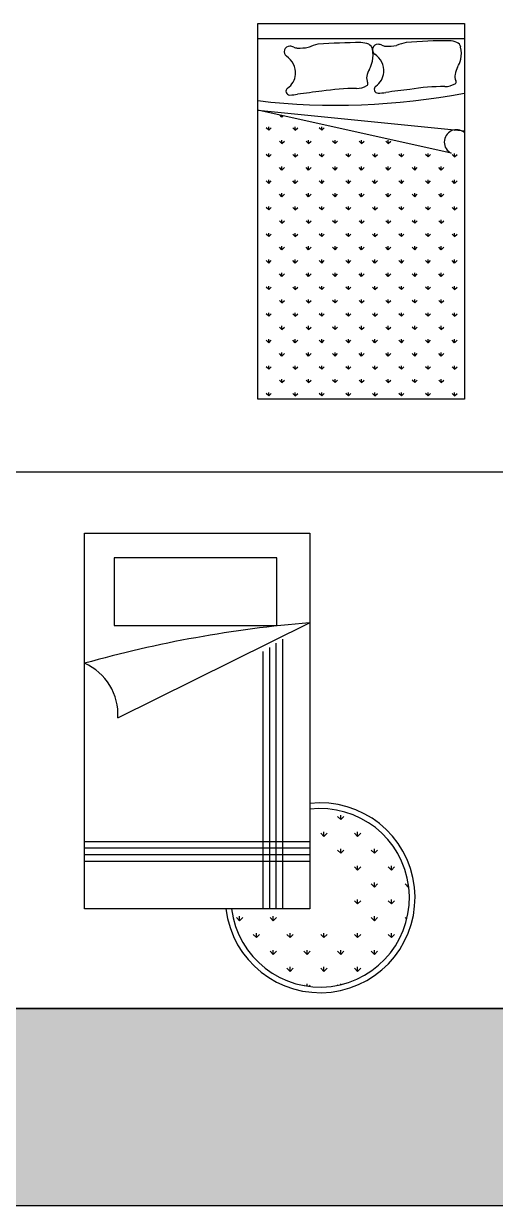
# Model space of a CAD drawing. Header units: millimetres. Extents: x 1787 to 68324, y 1435 to 30835.
# Drawn here: x 26037 to 28550, y 1435 to 7727 of the extents above; entities that cross this region are included whole.
import ezdxf

# ---------------------------------------------------------------- set-up
doc = ezdxf.new("R2010")
doc.units = ezdxf.units.MM
doc.layers.add('www.cad-blocks.net', color=7, linetype='Continuous')

# ---------------------------------------------------------------- blocks, each defined once
blk = doc.blocks.new('A$C428D3FEE')
for p, q in [((0, 0.4427), (0, 2.4427)), ((0, 2.4427), (1.2, 2.4427)), ((1.2, 2.4427), (1.2, 0.4427)), ((1.2, 2.4427), (1.2, 1.8427)), ((0.1576, 2.3113), (0.1576, 1.9522)), ((1.0241, 2.3113), (0.1576, 2.3113)), ((1.0241, 1.9522), (1.0241, 2.3113)), ((0.1576, 1.9522), (1.0241, 1.9522)), ((0.1781, 1.4598), (1.1985, 1.9659)), ((0.9867, 0.4427), (0.9867, 1.8353)), ((1.0217, 0.4427), (1.0217, 1.8569)), ((1.0567, 0.4427), (1.0567, 1.8785)), ((0.9517, 0.4427), (0.9517, 1.8137)), ((1.2, 0.9329), (1.2024, 0.9353)), ((1.3652, 0.9185), (1.3483, 0.9353)), ((1.3652, 0.9185), (1.3652, 0.9423)), ((1.382, 0.9353), (1.3652, 0.9185)), ((1.2754, 0.8287), (1.2585, 0.8455)), ((1.2753, 0.8287), (1.2753, 0.8525)), ((1.2922, 0.8455), (1.2754, 0.8287)), ((1.4381, 0.8455), (1.455, 0.8287)), ((1.455, 0.8287), (1.455, 0.8525)), ((1.455, 0.8287), (1.4718, 0.8455)), ((0, 0.8021), (1.2, 0.8021)), ((0, 0.7671), (1.2, 0.7671)), ((1.2, 0.7533), (1.2024, 0.7557)), ((1.3652, 0.7389), (1.3483, 0.7557)), ((1.3652, 0.7389), (1.3652, 0.7627)), ((1.382, 0.7557), (1.3652, 0.7389)), ((1.5448, 0.7389), (1.5279, 0.7557)), ((1.5448, 0.7389), (1.5448, 0.7627)), ((1.5616, 0.7557), (1.5448, 0.7389)), ((0, 0.7321), (1.2, 0.7321)), ((0, 0.6971), (1.2, 0.6971)), ((1.4381, 0.6659), (1.455, 0.6491)), ((1.455, 0.6491), (1.455, 0.6729)), ((1.455, 0.6491), (1.4718, 0.6659)), ((1.6346, 0.6491), (1.6177, 0.6659)), ((1.6346, 0.6491), (1.6346, 0.6729)), ((1.6514, 0.6659), (1.6346, 0.6491)), ((1.5448, 0.5593), (1.5279, 0.5761)), ((1.5448, 0.5593), (1.5448, 0.5831)), ((1.5616, 0.5761), (1.5448, 0.5593)), ((1.7244, 0.5593), (1.7075, 0.5761)), ((1.7244, 0.5593), (1.7244, 0.5796)), ((1.7269, 0.5619), (1.7244, 0.5593)), ((1.2, 0.4427), (0, 0.4427)), ((1.4381, 0.4863), (1.455, 0.4695)), ((1.455, 0.4695), (1.455, 0.4933)), ((1.455, 0.4695), (1.4718, 0.4863)), ((1.6346, 0.4695), (1.6177, 0.4863)), ((1.6346, 0.4695), (1.6346, 0.4933)), ((1.6514, 0.4863), (1.6346, 0.4695)), ((0.8263, 0.3797), (0.8095, 0.3965)), ((0.8263, 0.3797), (0.8263, 0.4035)), ((0.8432, 0.3965), (0.8263, 0.3797)), ((1.0059, 0.3797), (0.9891, 0.3965)), ((1.0059, 0.3797), (1.0059, 0.4035)), ((1.0228, 0.3965), (1.0059, 0.3797)), ((1.5448, 0.3797), (1.5279, 0.3965)), ((1.5448, 0.3797), (1.5448, 0.4035)), ((1.5616, 0.3965), (1.5448, 0.3797)), ((1.7167, 0.3874), (1.7075, 0.3965)), ((0.9161, 0.2899), (0.8993, 0.3067)), ((0.9161, 0.2899), (0.9161, 0.3137)), ((0.933, 0.3067), (0.9161, 0.2899)), ((1.0958, 0.2899), (1.0789, 0.3067)), ((1.0957, 0.2899), (1.0957, 0.3137)), ((1.1126, 0.3067), (1.0958, 0.2899)), ((1.2754, 0.2899), (1.2585, 0.3067)), ((1.2753, 0.2899), (1.2753, 0.3137)), ((1.2922, 0.3067), (1.2754, 0.2899)), ((1.4381, 0.3067), (1.455, 0.2899)), ((1.455, 0.2899), (1.455, 0.3137)), ((1.455, 0.2899), (1.4718, 0.3067)), ((1.6346, 0.2899), (1.6177, 0.3067)), ((1.6346, 0.2899), (1.6346, 0.3137)), ((1.6514, 0.3067), (1.6346, 0.2899)), ((1.0059, 0.2001), (0.9891, 0.2169)), ((1.0059, 0.2001), (1.0059, 0.2239)), ((1.0228, 0.2169), (1.0059, 0.2001)), ((1.1856, 0.2001), (1.1687, 0.2169)), ((1.1855, 0.2001), (1.1855, 0.2239)), ((1.2024, 0.2169), (1.1856, 0.2001)), ((1.3652, 0.2001), (1.3483, 0.2169)), ((1.3652, 0.2001), (1.3652, 0.2239)), ((1.382, 0.2169), (1.3652, 0.2001)), ((1.5448, 0.2001), (1.5279, 0.2169)), ((1.5448, 0.2001), (1.5448, 0.2239)), ((1.5616, 0.2169), (1.5448, 0.2001)), ((1.0958, 0.1103), (1.0789, 0.1271)), ((1.0957, 0.1103), (1.0957, 0.1341)), ((1.1126, 0.1271), (1.0958, 0.1103)), ((1.2754, 0.1103), (1.2585, 0.1271)), ((1.2753, 0.1103), (1.2753, 0.1341)), ((1.2922, 0.1271), (1.2754, 0.1103)), ((1.4381, 0.1271), (1.455, 0.1103)), ((1.455, 0.1103), (1.455, 0.1341)), ((1.455, 0.1103), (1.4718, 0.1271)), ((1.172, 0.034), (1.1687, 0.0373)), ((1.1855, 0.0318), (1.1855, 0.0443)), ((1.1955, 0.0304), (1.2024, 0.0373)), ((1.3496, 0.0361), (1.3483, 0.0373)), ((1.3652, 0.0395), (1.3652, 0.0443))]:
    blk.add_line(p, q)
for centre, radius, start, end in [((1.7165, -4.3539), 6.341, 94.68621, 105.70277), ((-0.1173, 1.4788), 0.296, 356.30311, 66.58475), ((1.2554, 0.502), 0.5053, 186.74339, 96.29294), ((1.2554, 0.502), 0.4753, 187.17115, 96.69187)]:
    blk.add_arc(centre, radius, start, end)
blk = doc.blocks.new('A$C27B45443')
for p, q in [((0, 2), (1.1, 2)), ((0, 0), (0, 2)), ((1.1, 2), (1.1, 0)), ((0, 1.92), (1.1, 1.92)), ((0, 1.54), (1.1, 1.43)), ((1.03, 1.31), (0, 1.54)), ((0, 1.5158), (0.0002, 1.516)), ((0.1283, 1.5028), (0.1173, 1.5138)), ((0.1283, 1.5028), (0.1283, 1.5113)), ((0.0576, 1.4321), (0.0576, 1.4508)), ((0.1283, 1.5028), (0.1353, 1.5098)), ((0.199, 1.4321), (0.199, 1.4508)), ((0.3405, 1.4321), (0.3405, 1.4508)), ((0.0576, 1.4321), (0.0444, 1.4453)), ((0.0576, 1.4321), (0.0709, 1.4453)), ((0.199, 1.4321), (0.1858, 1.4453)), ((0.199, 1.4321), (0.2123, 1.4453)), ((0.3405, 1.4321), (0.3272, 1.4453)), ((0.3405, 1.4321), (0.3537, 1.4453)), ((1.0476, 1.4321), (1.0457, 1.4339)), ((1.0476, 1.4321), (1.0501, 1.4346)), ((1.0476, 1.4321), (1.0476, 1.4342)), ((0, 1.3744), (0.0002, 1.3746)), ((0.1283, 1.3613), (0.1151, 1.3746)), ((0.1283, 1.3613), (0.1283, 1.3801)), ((0.1283, 1.3613), (0.1416, 1.3746)), ((0.2698, 1.3613), (0.2565, 1.3746)), ((0.2698, 1.3613), (0.2698, 1.3801)), ((0.2698, 1.3613), (0.283, 1.3746)), ((0.4112, 1.3613), (0.3979, 1.3746)), ((0.4112, 1.3613), (0.4112, 1.3801)), ((0.4112, 1.3613), (0.4244, 1.3746)), ((0.5526, 1.3613), (0.5393, 1.3746)), ((0.5526, 1.3613), (0.5526, 1.3801)), ((0.5526, 1.3613), (0.5659, 1.3746)), ((0.694, 1.3613), (0.6808, 1.3746)), ((0.694, 1.3613), (0.694, 1.3801)), ((0.694, 1.3613), (0.7073, 1.3746)), ((0.0576, 1.2906), (0.0444, 1.3039)), ((0.0576, 1.2906), (0.0576, 1.3094)), ((0.0576, 1.2906), (0.0709, 1.3039)), ((0.199, 1.2906), (0.1858, 1.3039)), ((0.199, 1.2906), (0.199, 1.3094)), ((0.199, 1.2906), (0.2123, 1.3039)), ((0.3405, 1.2906), (0.3272, 1.3039)), ((0.3405, 1.2906), (0.3405, 1.3094)), ((0.3405, 1.2906), (0.3537, 1.3039)), ((0.4819, 1.2906), (0.4686, 1.3039)), ((0.4819, 1.2906), (0.4819, 1.3094)), ((0.4819, 1.2906), (0.4951, 1.3039)), ((0.6233, 1.2906), (0.6101, 1.3039)), ((0.6233, 1.2906), (0.6233, 1.3094)), ((0.6233, 1.2906), (0.6366, 1.3039)), ((0.7647, 1.2906), (0.7515, 1.3039)), ((0.7647, 1.2906), (0.7647, 1.3094)), ((0.7647, 1.2906), (0.778, 1.3039)), ((0.9062, 1.2906), (0.8929, 1.3039)), ((0.9062, 1.2906), (0.9062, 1.3094)), ((0.9062, 1.2906), (0.9194, 1.3039)), ((1.0476, 1.2906), (1.0343, 1.3039)), ((1.0476, 1.2906), (1.0476, 1.3094)), ((1.0476, 1.2906), (1.0608, 1.3039)), ((0, 1.233), (0.0002, 1.2332)), ((0.1283, 1.2199), (0.1151, 1.2332)), ((0.1283, 1.2199), (0.1283, 1.2387)), ((0.1283, 1.2199), (0.1416, 1.2332)), ((0.2698, 1.2199), (0.2565, 1.2332)), ((0.2698, 1.2199), (0.2698, 1.2387)), ((0.2698, 1.2199), (0.283, 1.2332)), ((0.4112, 1.2199), (0.3979, 1.2332)), ((0.4112, 1.2199), (0.4112, 1.2387)), ((0.4112, 1.2199), (0.4244, 1.2332)), ((0.5526, 1.2199), (0.5393, 1.2332)), ((0.5526, 1.2199), (0.5526, 1.2387)), ((0.5526, 1.2199), (0.5659, 1.2332)), ((0.694, 1.2199), (0.6808, 1.2332)), ((0.694, 1.2199), (0.694, 1.2387)), ((0.694, 1.2199), (0.7073, 1.2332)), ((0.8354, 1.2199), (0.8222, 1.2332)), ((0.8354, 1.2199), (0.8354, 1.2387)), ((0.8354, 1.2199), (0.8487, 1.2332)), ((0.9769, 1.2199), (0.9636, 1.2332)), ((0.9769, 1.2199), (0.9769, 1.2387)), ((0.9769, 1.2199), (0.9901, 1.2332)), ((0.0576, 1.1492), (0.0444, 1.1625)), ((0.0576, 1.1492), (0.0576, 1.168)), ((0.0576, 1.1492), (0.0709, 1.1625)), ((0.199, 1.1492), (0.1858, 1.1625)), ((0.199, 1.1492), (0.199, 1.168)), ((0.199, 1.1492), (0.2123, 1.1625)), ((0.3405, 1.1492), (0.3272, 1.1625)), ((0.3405, 1.1492), (0.3405, 1.168)), ((0.3405, 1.1492), (0.3537, 1.1625)), ((0.4819, 1.1492), (0.4686, 1.1625)), ((0.4819, 1.1492), (0.4819, 1.168)), ((0.4819, 1.1492), (0.4951, 1.1625)), ((0.6233, 1.1492), (0.6101, 1.1625)), ((0.6233, 1.1492), (0.6233, 1.168)), ((0.6233, 1.1492), (0.6366, 1.1625)), ((0.7647, 1.1492), (0.7515, 1.1625)), ((0.7647, 1.1492), (0.7647, 1.168)), ((0.7647, 1.1492), (0.778, 1.1625)), ((0.9062, 1.1492), (0.8929, 1.1625)), ((0.9062, 1.1492), (0.9062, 1.168)), ((0.9062, 1.1492), (0.9194, 1.1625)), ((1.0476, 1.1492), (1.0343, 1.1625)), ((1.0476, 1.1492), (1.0476, 1.168)), ((1.0476, 1.1492), (1.0608, 1.1625)), ((0, 1.0916), (0.0002, 1.0918)), ((0.1283, 1.0785), (0.1151, 1.0918)), ((0.1283, 1.0785), (0.1283, 1.0972)), ((0.1283, 1.0785), (0.1416, 1.0918)), ((0.2698, 1.0785), (0.2565, 1.0918)), ((0.2698, 1.0785), (0.2698, 1.0972)), ((0.2698, 1.0785), (0.283, 1.0918)), ((0.4112, 1.0785), (0.3979, 1.0918)), ((0.4112, 1.0785), (0.4112, 1.0972)), ((0.4112, 1.0785), (0.4244, 1.0918)), ((0.5526, 1.0785), (0.5393, 1.0918)), ((0.5526, 1.0785), (0.5526, 1.0972)), ((0.5526, 1.0785), (0.5659, 1.0918)), ((0.694, 1.0785), (0.6808, 1.0918)), ((0.694, 1.0785), (0.694, 1.0972)), ((0.694, 1.0785), (0.7073, 1.0918)), ((0.8354, 1.0785), (0.8222, 1.0918)), ((0.8354, 1.0785), (0.8354, 1.0972)), ((0.8354, 1.0785), (0.8487, 1.0918)), ((0.9769, 1.0785), (0.9636, 1.0918)), ((0.9769, 1.0785), (0.9769, 1.0972)), ((0.9769, 1.0785), (0.9901, 1.0918)), ((0.0576, 1.0078), (0.0444, 1.021)), ((0.0576, 1.0078), (0.0576, 1.0265)), ((0.0576, 1.0078), (0.0709, 1.021)), ((0.199, 1.0078), (0.1858, 1.021)), ((0.199, 1.0078), (0.199, 1.0265)), ((0.199, 1.0078), (0.2123, 1.021)), ((0.3405, 1.0078), (0.3272, 1.021)), ((0.3405, 1.0078), (0.3405, 1.0265)), ((0.3405, 1.0078), (0.3537, 1.021)), ((0.4819, 1.0078), (0.4686, 1.021)), ((0.4819, 1.0078), (0.4819, 1.0265)), ((0.4819, 1.0078), (0.4951, 1.021)), ((0.6233, 1.0078), (0.6101, 1.021)), ((0.6233, 1.0078), (0.6233, 1.0265)), ((0.6233, 1.0078), (0.6366, 1.021)), ((0.7647, 1.0078), (0.7515, 1.021)), ((0.7647, 1.0078), (0.7647, 1.0265)), ((0.7647, 1.0078), (0.778, 1.021)), ((0.9062, 1.0078), (0.8929, 1.021)), ((0.9062, 1.0078), (0.9062, 1.0265)), ((0.9062, 1.0078), (0.9194, 1.021)), ((1.0476, 1.0078), (1.0343, 1.021)), ((1.0476, 1.0078), (1.0476, 1.0265)), ((1.0476, 1.0078), (1.0608, 1.021)), ((0, 0.9502), (0.0002, 0.9503)), ((0.1283, 0.9371), (0.1151, 0.9503)), ((0.1283, 0.9371), (0.1283, 0.9558)), ((0.1283, 0.9371), (0.1416, 0.9503)), ((0.2698, 0.9371), (0.2565, 0.9503)), ((0.2698, 0.9371), (0.2698, 0.9558)), ((0.2698, 0.9371), (0.283, 0.9503)), ((0.4112, 0.9371), (0.3979, 0.9503)), ((0.4112, 0.9371), (0.4112, 0.9558)), ((0.4112, 0.9371), (0.4244, 0.9503)), ((0.5526, 0.9371), (0.5393, 0.9503)), ((0.5526, 0.9371), (0.5526, 0.9558)), ((0.5526, 0.9371), (0.5659, 0.9503)), ((0.694, 0.9371), (0.6808, 0.9503)), ((0.694, 0.9371), (0.694, 0.9558)), ((0.694, 0.9371), (0.7073, 0.9503)), ((0.8354, 0.9371), (0.8222, 0.9503)), ((0.8354, 0.9371), (0.8354, 0.9558)), ((0.8354, 0.9371), (0.8487, 0.9503)), ((0.9769, 0.9371), (0.9636, 0.9503)), ((0.9769, 0.9371), (0.9769, 0.9558)), ((0.9769, 0.9371), (0.9901, 0.9503)), ((0.0576, 0.8664), (0.0576, 0.8851)), ((0.199, 0.8664), (0.199, 0.8851)), ((0.3405, 0.8664), (0.3405, 0.8851)), ((0.4819, 0.8664), (0.4819, 0.8851)), ((0.6233, 0.8664), (0.6233, 0.8851)), ((0.7647, 0.8664), (0.7647, 0.8851)), ((0.9062, 0.8664), (0.9062, 0.8851)), ((1.0476, 0.8664), (1.0476, 0.8851)), ((0.0576, 0.8664), (0.0444, 0.8796)), ((0.0576, 0.8664), (0.0709, 0.8796)), ((0.199, 0.8664), (0.1858, 0.8796)), ((0.199, 0.8664), (0.2123, 0.8796)), ((0.3405, 0.8664), (0.3272, 0.8796)), ((0.3405, 0.8664), (0.3537, 0.8796)), ((0.4819, 0.8664), (0.4686, 0.8796)), ((0.4819, 0.8664), (0.4951, 0.8796)), ((0.6233, 0.8664), (0.6101, 0.8796)), ((0.6233, 0.8664), (0.6366, 0.8796)), ((0.7647, 0.8664), (0.7515, 0.8796)), ((0.7647, 0.8664), (0.778, 0.8796)), ((0.9062, 0.8664), (0.8929, 0.8796)), ((0.9062, 0.8664), (0.9194, 0.8796)), ((1.0476, 0.8664), (1.0343, 0.8796)), ((1.0476, 0.8664), (1.0608, 0.8796)), ((0, 0.8087), (0.0002, 0.8089)), ((0.1283, 0.7957), (0.1151, 0.8089)), ((0.1283, 0.7957), (0.1283, 0.8144)), ((0.1283, 0.7957), (0.1416, 0.8089)), ((0.2698, 0.7957), (0.2565, 0.8089)), ((0.2698, 0.7957), (0.2698, 0.8144)), ((0.2698, 0.7957), (0.283, 0.8089)), ((0.4112, 0.7957), (0.3979, 0.8089)), ((0.4112, 0.7957), (0.4112, 0.8144)), ((0.4112, 0.7957), (0.4244, 0.8089)), ((0.5526, 0.7957), (0.5393, 0.8089)), ((0.5526, 0.7957), (0.5526, 0.8144)), ((0.5526, 0.7957), (0.5659, 0.8089)), ((0.694, 0.7957), (0.6808, 0.8089)), ((0.694, 0.7957), (0.694, 0.8144)), ((0.694, 0.7957), (0.7073, 0.8089)), ((0.8354, 0.7957), (0.8222, 0.8089)), ((0.8354, 0.7957), (0.8354, 0.8144)), ((0.8354, 0.7957), (0.8487, 0.8089)), ((0.9769, 0.7957), (0.9636, 0.8089)), ((0.9769, 0.7957), (0.9769, 0.8144)), ((0.9769, 0.7957), (0.9901, 0.8089)), ((0.0576, 0.7249), (0.0444, 0.7382)), ((0.0576, 0.7249), (0.0576, 0.7437)), ((0.0576, 0.7249), (0.0709, 0.7382)), ((0.199, 0.7249), (0.1858, 0.7382)), ((0.199, 0.7249), (0.199, 0.7437)), ((0.199, 0.7249), (0.2123, 0.7382)), ((0.3405, 0.7249), (0.3272, 0.7382)), ((0.3405, 0.7249), (0.3405, 0.7437)), ((0.3405, 0.7249), (0.3537, 0.7382)), ((0.4819, 0.7249), (0.4686, 0.7382)), ((0.4819, 0.7249), (0.4819, 0.7437)), ((0.4819, 0.7249), (0.4951, 0.7382)), ((0.6233, 0.7249), (0.6101, 0.7382)), ((0.6233, 0.7249), (0.6233, 0.7437)), ((0.6233, 0.7249), (0.6366, 0.7382)), ((0.7647, 0.7249), (0.7515, 0.7382)), ((0.7647, 0.7249), (0.7647, 0.7437)), ((0.7647, 0.7249), (0.778, 0.7382)), ((0.9062, 0.7249), (0.8929, 0.7382)), ((0.9062, 0.7249), (0.9062, 0.7437)), ((0.9062, 0.7249), (0.9194, 0.7382)), ((1.0476, 0.7249), (1.0343, 0.7382)), ((1.0476, 0.7249), (1.0476, 0.7437)), ((1.0476, 0.7249), (1.0608, 0.7382)), ((0, 0.6673), (0.0002, 0.6675)), ((0.1283, 0.6542), (0.1151, 0.6675)), ((0.1283, 0.6542), (0.1283, 0.673)), ((0.1283, 0.6542), (0.1416, 0.6675)), ((0.2698, 0.6542), (0.2565, 0.6675)), ((0.2698, 0.6542), (0.2698, 0.673)), ((0.2698, 0.6542), (0.283, 0.6675)), ((0.4112, 0.6542), (0.3979, 0.6675)), ((0.4112, 0.6542), (0.4112, 0.673)), ((0.4112, 0.6542), (0.4244, 0.6675)), ((0.5526, 0.6542), (0.5393, 0.6675)), ((0.5526, 0.6542), (0.5526, 0.673)), ((0.5526, 0.6542), (0.5659, 0.6675)), ((0.694, 0.6542), (0.6808, 0.6675)), ((0.694, 0.6542), (0.694, 0.673)), ((0.694, 0.6542), (0.7073, 0.6675)), ((0.8354, 0.6542), (0.8222, 0.6675)), ((0.8354, 0.6542), (0.8354, 0.673)), ((0.8354, 0.6542), (0.8487, 0.6675)), ((0.9769, 0.6542), (0.9636, 0.6675)), ((0.9769, 0.6542), (0.9769, 0.673)), ((0.9769, 0.6542), (0.9901, 0.6675)), ((0.0576, 0.5835), (0.0444, 0.5968)), ((0.0576, 0.5835), (0.0576, 0.6023)), ((0.0576, 0.5835), (0.0709, 0.5968)), ((0.199, 0.5835), (0.1858, 0.5968)), ((0.199, 0.5835), (0.199, 0.6023)), ((0.199, 0.5835), (0.2123, 0.5968)), ((0.3405, 0.5835), (0.3272, 0.5968)), ((0.3405, 0.5835), (0.3405, 0.6023)), ((0.3405, 0.5835), (0.3537, 0.5968)), ((0.4819, 0.5835), (0.4686, 0.5968)), ((0.4819, 0.5835), (0.4819, 0.6023)), ((0.4819, 0.5835), (0.4951, 0.5968)), ((0.6233, 0.5835), (0.6101, 0.5968)), ((0.6233, 0.5835), (0.6233, 0.6023)), ((0.6233, 0.5835), (0.6366, 0.5968)), ((0.7647, 0.5835), (0.7515, 0.5968)), ((0.7647, 0.5835), (0.7647, 0.6023)), ((0.7647, 0.5835), (0.778, 0.5968)), ((0.9062, 0.5835), (0.8929, 0.5968)), ((0.9062, 0.5835), (0.9062, 0.6023)), ((0.9062, 0.5835), (0.9194, 0.5968)), ((1.0476, 0.5835), (1.0343, 0.5968)), ((1.0476, 0.5835), (1.0476, 0.6023)), ((1.0476, 0.5835), (1.0608, 0.5968)), ((0, 0.5259), (0.0002, 0.5261)), ((0.1283, 0.5128), (0.1151, 0.5261)), ((0.1283, 0.5128), (0.1283, 0.5316)), ((0.1283, 0.5128), (0.1416, 0.5261)), ((0.2698, 0.5128), (0.2565, 0.5261)), ((0.2698, 0.5128), (0.2698, 0.5316)), ((0.2698, 0.5128), (0.283, 0.5261)), ((0.4112, 0.5128), (0.3979, 0.5261)), ((0.4112, 0.5128), (0.4112, 0.5316)), ((0.4112, 0.5128), (0.4244, 0.5261)), ((0.5526, 0.5128), (0.5393, 0.5261)), ((0.5526, 0.5128), (0.5526, 0.5316)), ((0.5526, 0.5128), (0.5659, 0.5261)), ((0.694, 0.5128), (0.6808, 0.5261)), ((0.694, 0.5128), (0.694, 0.5316)), ((0.694, 0.5128), (0.7073, 0.5261)), ((0.8354, 0.5128), (0.8222, 0.5261)), ((0.8354, 0.5128), (0.8354, 0.5316)), ((0.8354, 0.5128), (0.8487, 0.5261)), ((0.9769, 0.5128), (0.9636, 0.5261)), ((0.9769, 0.5128), (0.9769, 0.5316)), ((0.9769, 0.5128), (0.9901, 0.5261)), ((0.0576, 0.4421), (0.0444, 0.4554)), ((0.0576, 0.4421), (0.0576, 0.4609)), ((0.0576, 0.4421), (0.0709, 0.4554)), ((0.199, 0.4421), (0.1858, 0.4554)), ((0.199, 0.4421), (0.199, 0.4609)), ((0.199, 0.4421), (0.2123, 0.4554)), ((0.3405, 0.4421), (0.3272, 0.4554)), ((0.3405, 0.4421), (0.3405, 0.4609)), ((0.3405, 0.4421), (0.3537, 0.4554)), ((0.4819, 0.4421), (0.4686, 0.4554)), ((0.4819, 0.4421), (0.4819, 0.4609)), ((0.4819, 0.4421), (0.4951, 0.4554)), ((0.6233, 0.4421), (0.6101, 0.4554)), ((0.6233, 0.4421), (0.6233, 0.4609)), ((0.6233, 0.4421), (0.6366, 0.4554)), ((0.7647, 0.4421), (0.7515, 0.4554)), ((0.7647, 0.4421), (0.7647, 0.4609)), ((0.7647, 0.4421), (0.778, 0.4554)), ((0.9062, 0.4421), (0.8929, 0.4554)), ((0.9062, 0.4421), (0.9062, 0.4609)), ((0.9062, 0.4421), (0.9194, 0.4554)), ((1.0476, 0.4421), (1.0343, 0.4554)), ((1.0476, 0.4421), (1.0476, 0.4609)), ((1.0476, 0.4421), (1.0608, 0.4554)), ((0, 0.3845), (0.0002, 0.3846)), ((0.1283, 0.3714), (0.1151, 0.3846)), ((0.1283, 0.3714), (0.1283, 0.3901)), ((0.1283, 0.3714), (0.1416, 0.3846)), ((0.2698, 0.3714), (0.2565, 0.3846)), ((0.2698, 0.3714), (0.2698, 0.3901)), ((0.2698, 0.3714), (0.283, 0.3846)), ((0.4112, 0.3714), (0.3979, 0.3846)), ((0.4112, 0.3714), (0.4112, 0.3901)), ((0.4112, 0.3714), (0.4244, 0.3846)), ((0.5526, 0.3714), (0.5393, 0.3846)), ((0.5526, 0.3714), (0.5526, 0.3901)), ((0.5526, 0.3714), (0.5659, 0.3846)), ((0.694, 0.3714), (0.6808, 0.3846)), ((0.694, 0.3714), (0.694, 0.3901)), ((0.694, 0.3714), (0.7073, 0.3846)), ((0.8354, 0.3714), (0.8222, 0.3846)), ((0.8354, 0.3714), (0.8354, 0.3901)), ((0.8354, 0.3714), (0.8487, 0.3846)), ((0.9769, 0.3714), (0.9636, 0.3846)), ((0.9769, 0.3714), (0.9769, 0.3901)), ((0.9769, 0.3714), (0.9901, 0.3846)), ((0.0576, 0.3007), (0.0576, 0.3194)), ((0.199, 0.3007), (0.199, 0.3194)), ((0.3405, 0.3007), (0.3405, 0.3194)), ((0.4819, 0.3007), (0.4819, 0.3194)), ((0.6233, 0.3007), (0.6233, 0.3194)), ((0.7647, 0.3007), (0.7647, 0.3194)), ((0.9062, 0.3007), (0.9062, 0.3194)), ((1.0476, 0.3007), (1.0476, 0.3194)), ((0.0576, 0.3007), (0.0444, 0.3139)), ((0.0576, 0.3007), (0.0709, 0.3139)), ((0.199, 0.3007), (0.1858, 0.3139)), ((0.199, 0.3007), (0.2123, 0.3139)), ((0.3405, 0.3007), (0.3272, 0.3139)), ((0.3405, 0.3007), (0.3537, 0.3139)), ((0.4819, 0.3007), (0.4686, 0.3139)), ((0.4819, 0.3007), (0.4951, 0.3139)), ((0.6233, 0.3007), (0.6101, 0.3139)), ((0.6233, 0.3007), (0.6366, 0.3139)), ((0.7647, 0.3007), (0.7515, 0.3139)), ((0.7647, 0.3007), (0.778, 0.3139)), ((0.9062, 0.3007), (0.8929, 0.3139)), ((0.9062, 0.3007), (0.9194, 0.3139)), ((1.0476, 0.3007), (1.0343, 0.3139)), ((1.0476, 0.3007), (1.0608, 0.3139)), ((0, 0.2431), (0.0002, 0.2432)), ((0.1283, 0.23), (0.1151, 0.2432)), ((0.1283, 0.23), (0.1283, 0.2487)), ((0.1283, 0.23), (0.1416, 0.2432)), ((0.2698, 0.23), (0.2565, 0.2432)), ((0.2698, 0.23), (0.2698, 0.2487)), ((0.2698, 0.23), (0.283, 0.2432)), ((0.4112, 0.23), (0.3979, 0.2432)), ((0.4112, 0.23), (0.4112, 0.2487)), ((0.4112, 0.23), (0.4244, 0.2432)), ((0.5526, 0.23), (0.5393, 0.2432)), ((0.5526, 0.23), (0.5526, 0.2487)), ((0.5526, 0.23), (0.5659, 0.2432)), ((0.694, 0.23), (0.6808, 0.2432)), ((0.694, 0.23), (0.694, 0.2487)), ((0.694, 0.23), (0.7073, 0.2432)), ((0.8354, 0.23), (0.8222, 0.2432)), ((0.8354, 0.23), (0.8354, 0.2487)), ((0.8354, 0.23), (0.8487, 0.2432)), ((0.9769, 0.23), (0.9636, 0.2432)), ((0.9769, 0.23), (0.9769, 0.2487)), ((0.9769, 0.23), (0.9901, 0.2432)), ((0.0576, 0.1593), (0.0444, 0.1725)), ((0.0576, 0.1593), (0.0576, 0.178)), ((0.0576, 0.1593), (0.0709, 0.1725)), ((0.199, 0.1593), (0.1858, 0.1725)), ((0.199, 0.1593), (0.199, 0.178)), ((0.199, 0.1593), (0.2123, 0.1725)), ((0.3405, 0.1593), (0.3272, 0.1725)), ((0.3405, 0.1593), (0.3405, 0.178)), ((0.3405, 0.1593), (0.3537, 0.1725)), ((0.4819, 0.1593), (0.4686, 0.1725)), ((0.4819, 0.1593), (0.4819, 0.178)), ((0.4819, 0.1593), (0.4951, 0.1725)), ((0.6233, 0.1593), (0.6101, 0.1725)), ((0.6233, 0.1593), (0.6233, 0.178)), ((0.6233, 0.1593), (0.6366, 0.1725)), ((0.7647, 0.1593), (0.7515, 0.1725)), ((0.7647, 0.1593), (0.7647, 0.178)), ((0.7647, 0.1593), (0.778, 0.1725)), ((0.9062, 0.1593), (0.8929, 0.1725)), ((0.9062, 0.1593), (0.9062, 0.178)), ((0.9062, 0.1593), (0.9194, 0.1725)), ((1.0476, 0.1593), (1.0343, 0.1725)), ((1.0476, 0.1593), (1.0476, 0.178)), ((1.0476, 0.1593), (1.0608, 0.1725)), ((0, 0.1016), (0.0002, 0.1018)), ((0.1283, 0.0885), (0.1151, 0.1018)), ((0.1283, 0.0885), (0.1283, 0.1073)), ((0.1283, 0.0885), (0.1416, 0.1018)), ((0.2698, 0.0885), (0.2565, 0.1018)), ((0.2698, 0.0885), (0.2698, 0.1073)), ((0.2698, 0.0885), (0.283, 0.1018)), ((0.4112, 0.0885), (0.3979, 0.1018)), ((0.4112, 0.0885), (0.4112, 0.1073)), ((0.4112, 0.0885), (0.4244, 0.1018)), ((0.5526, 0.0885), (0.5393, 0.1018)), ((0.5526, 0.0885), (0.5526, 0.1073)), ((0.5526, 0.0885), (0.5659, 0.1018)), ((0.694, 0.0885), (0.6808, 0.1018)), ((0.694, 0.0885), (0.694, 0.1073)), ((0.694, 0.0885), (0.7073, 0.1018)), ((0.8354, 0.0885), (0.8222, 0.1018)), ((0.8354, 0.0885), (0.8354, 0.1073)), ((0.8354, 0.0885), (0.8487, 0.1018)), ((0.9769, 0.0885), (0.9636, 0.1018)), ((0.9769, 0.0885), (0.9769, 0.1073)), ((0.9769, 0.0885), (0.9901, 0.1018)), ((0.0576, 0.0178), (0.0444, 0.0311)), ((0.0576, 0.0178), (0.0576, 0.0366)), ((0.0576, 0.0178), (0.0709, 0.0311)), ((0.199, 0.0178), (0.1858, 0.0311)), ((0.199, 0.0178), (0.199, 0.0366)), ((0.199, 0.0178), (0.2123, 0.0311)), ((0.3405, 0.0178), (0.3272, 0.0311)), ((0.3405, 0.0178), (0.3405, 0.0366)), ((0.3405, 0.0178), (0.3537, 0.0311)), ((0.4819, 0.0178), (0.4686, 0.0311)), ((0.4819, 0.0178), (0.4819, 0.0366)), ((0.4819, 0.0178), (0.4951, 0.0311)), ((0.6233, 0.0178), (0.6101, 0.0311)), ((0.6233, 0.0178), (0.6233, 0.0366)), ((0.6233, 0.0178), (0.6366, 0.0311)), ((0.7647, 0.0178), (0.7515, 0.0311)), ((0.7647, 0.0178), (0.7647, 0.0366)), ((0.7647, 0.0178), (0.778, 0.0311)), ((0.9062, 0.0178), (0.8929, 0.0311)), ((0.9062, 0.0178), (0.9062, 0.0366)), ((0.9062, 0.0178), (0.9194, 0.0311)), ((1.0476, 0.0178), (1.0343, 0.0311)), ((1.0476, 0.0178), (1.0476, 0.0366)), ((1.0476, 0.0178), (1.0608, 0.0311)), ((1.1, 0), (0, 0))]:
    blk.add_line(p, q)
for centre, radius, start, end in [((0.382, 1.6043), 0.2923, 102.23575, 112.8076), ((0.5491, -0.994), 2.8931, 90, 94.54158), ((0.5491, 1.8024), 0.0967, 64.96616, 90), ((0.5747, 1.8573), 0.0361, 12.52881, 64.96616), ((0.6387, 1.861), 0.029, 87.362, 236.04061), ((0.6376, 1.8379), 0.0521, 63.84839, 87.362), ((0.852, 1.6143), 0.2923, 102.23575, 112.8076), ((1.0191, -0.984), 2.8931, 90, 94.54158), ((1.0191, 1.8124), 0.0967, 64.96616, 90), ((1.0447, 1.8673), 0.0361, 12.52881, 64.96616), ((0.1687, 1.851), 0.029, 87.362, 236.04061), ((0.092, 1.7371), 0.1083, 356.2261, 56.04061), ((0.1676, 1.8279), 0.0521, 63.84839, 87.362), ((0.2109, 1.9162), 0.0462, 243.84839, 268.84065), ((0.217, 2.2173), 0.3473, 268.84065, 278.54567), ((0.463, 1.8325), 0.1505, 347.53915, 12.52881), ((0.562, 1.7471), 0.1083, 356.2261, 56.04061), ((0.6809, 1.9262), 0.0462, 243.84839, 268.84065), ((0.687, 2.2273), 0.3473, 268.84065, 278.54567), ((0.933, 1.8425), 0.1505, 347.53915, 12.52881), ((0.4623, 1.8326), 0.1513, 330.4741, 347.53915), ((1.1713, 1.7073), 0.1234, 150.4741, 169.38211), ((0.9323, 1.8426), 0.1513, 330.4741, 347.53915), ((0.1038, 1.7363), 0.0964, 304.24524, 356.2261), ((0.6346, 1.7098), 0.0556, 169.38211, 205.92225), ((0.7013, 1.6973), 0.1234, 150.4741, 169.38211), ((0.5738, 1.7463), 0.0964, 304.24524, 356.2261), ((1.1046, 1.7198), 0.0556, 169.38211, 205.92225), ((0.1694, 1.6401), 0.0201, 124.24524, 271.84219), ((0.735, -1.9856), 3.6471, 96.21764, 98.25806), ((0.5274, 0.4849), 1.1702, 90.08362, 99.21584), ((0.5256, 1.7619), 0.1068, 270.05366, 300.63035), ((0.5739, 1.6802), 0.0119, 300.63035, 25.92225), ((0.6394, 1.6501), 0.0201, 124.24524, 271.84219), ((1.205, -1.9756), 3.6471, 96.21764, 98.25806), ((0.9974, 0.4949), 1.1702, 90.08362, 99.21584), ((0.9956, 1.7719), 0.1068, 270.05366, 300.63035), ((1.0439, 1.6902), 0.0119, 300.63035, 25.92225), ((0.4195, 5.1997), 3.634, 263.37174, 280.79339), ((0.1581, 1.989), 0.3692, 271.84219, 278.25806), ((0.6281, 1.999), 0.3692, 271.84219, 278.25806), ((1.0581, 1.3694), 0.0657, 50.40379, 244.65382)]:
    blk.add_arc(centre, radius, start, end)
blk = doc.blocks.new('format')
at = {"true_color": 0x546d8e}
h = blk.add_hatch(color=155, dxfattribs=at)
h.set_gradient(color1=(68, 68, 68), color2=(84, 109, 142), tint=1)
h.paths.add_polyline_path([(110172.9, 10917.5), (110172.9, 11965.4), (47364.4, 11965.4), (47364.4, 10917.5)])
at = {"color": 155, "true_color": 0x546d8e}
for p, q in [((47364.4, 14823.4), (110172.9, 14823.4)), ((110172.9, 11965.4), (47364.4, 11965.4)), ((47364.4, 11965.4), (110172.9, 11965.4)), ((47364.4, 10917.5), (110172.9, 10917.5))]:
    blk.add_line(p, q, dxfattribs=at)
blk.add_line((47364.4, 11965.4), (110172.9, 11965.4))

msp = doc.modelspace()

# ---------------------------------------------------------------- block references
at = {"xscale": 1000, "yscale": 1000, "zscale": 1000}
for name, p in [('A$C27B45443', (27285.1, 5727)), ('A$C428D3FEE', (26361.2, 2570.4))]:
    msp.add_blockref(name, p, dxfattribs=at)
at = {"layer": 'www.cad-blocks.net'}
msp.add_blockref('format', (-41848.5, -9482.9), dxfattribs=at)

doc.saveas('drawing.dxf')
